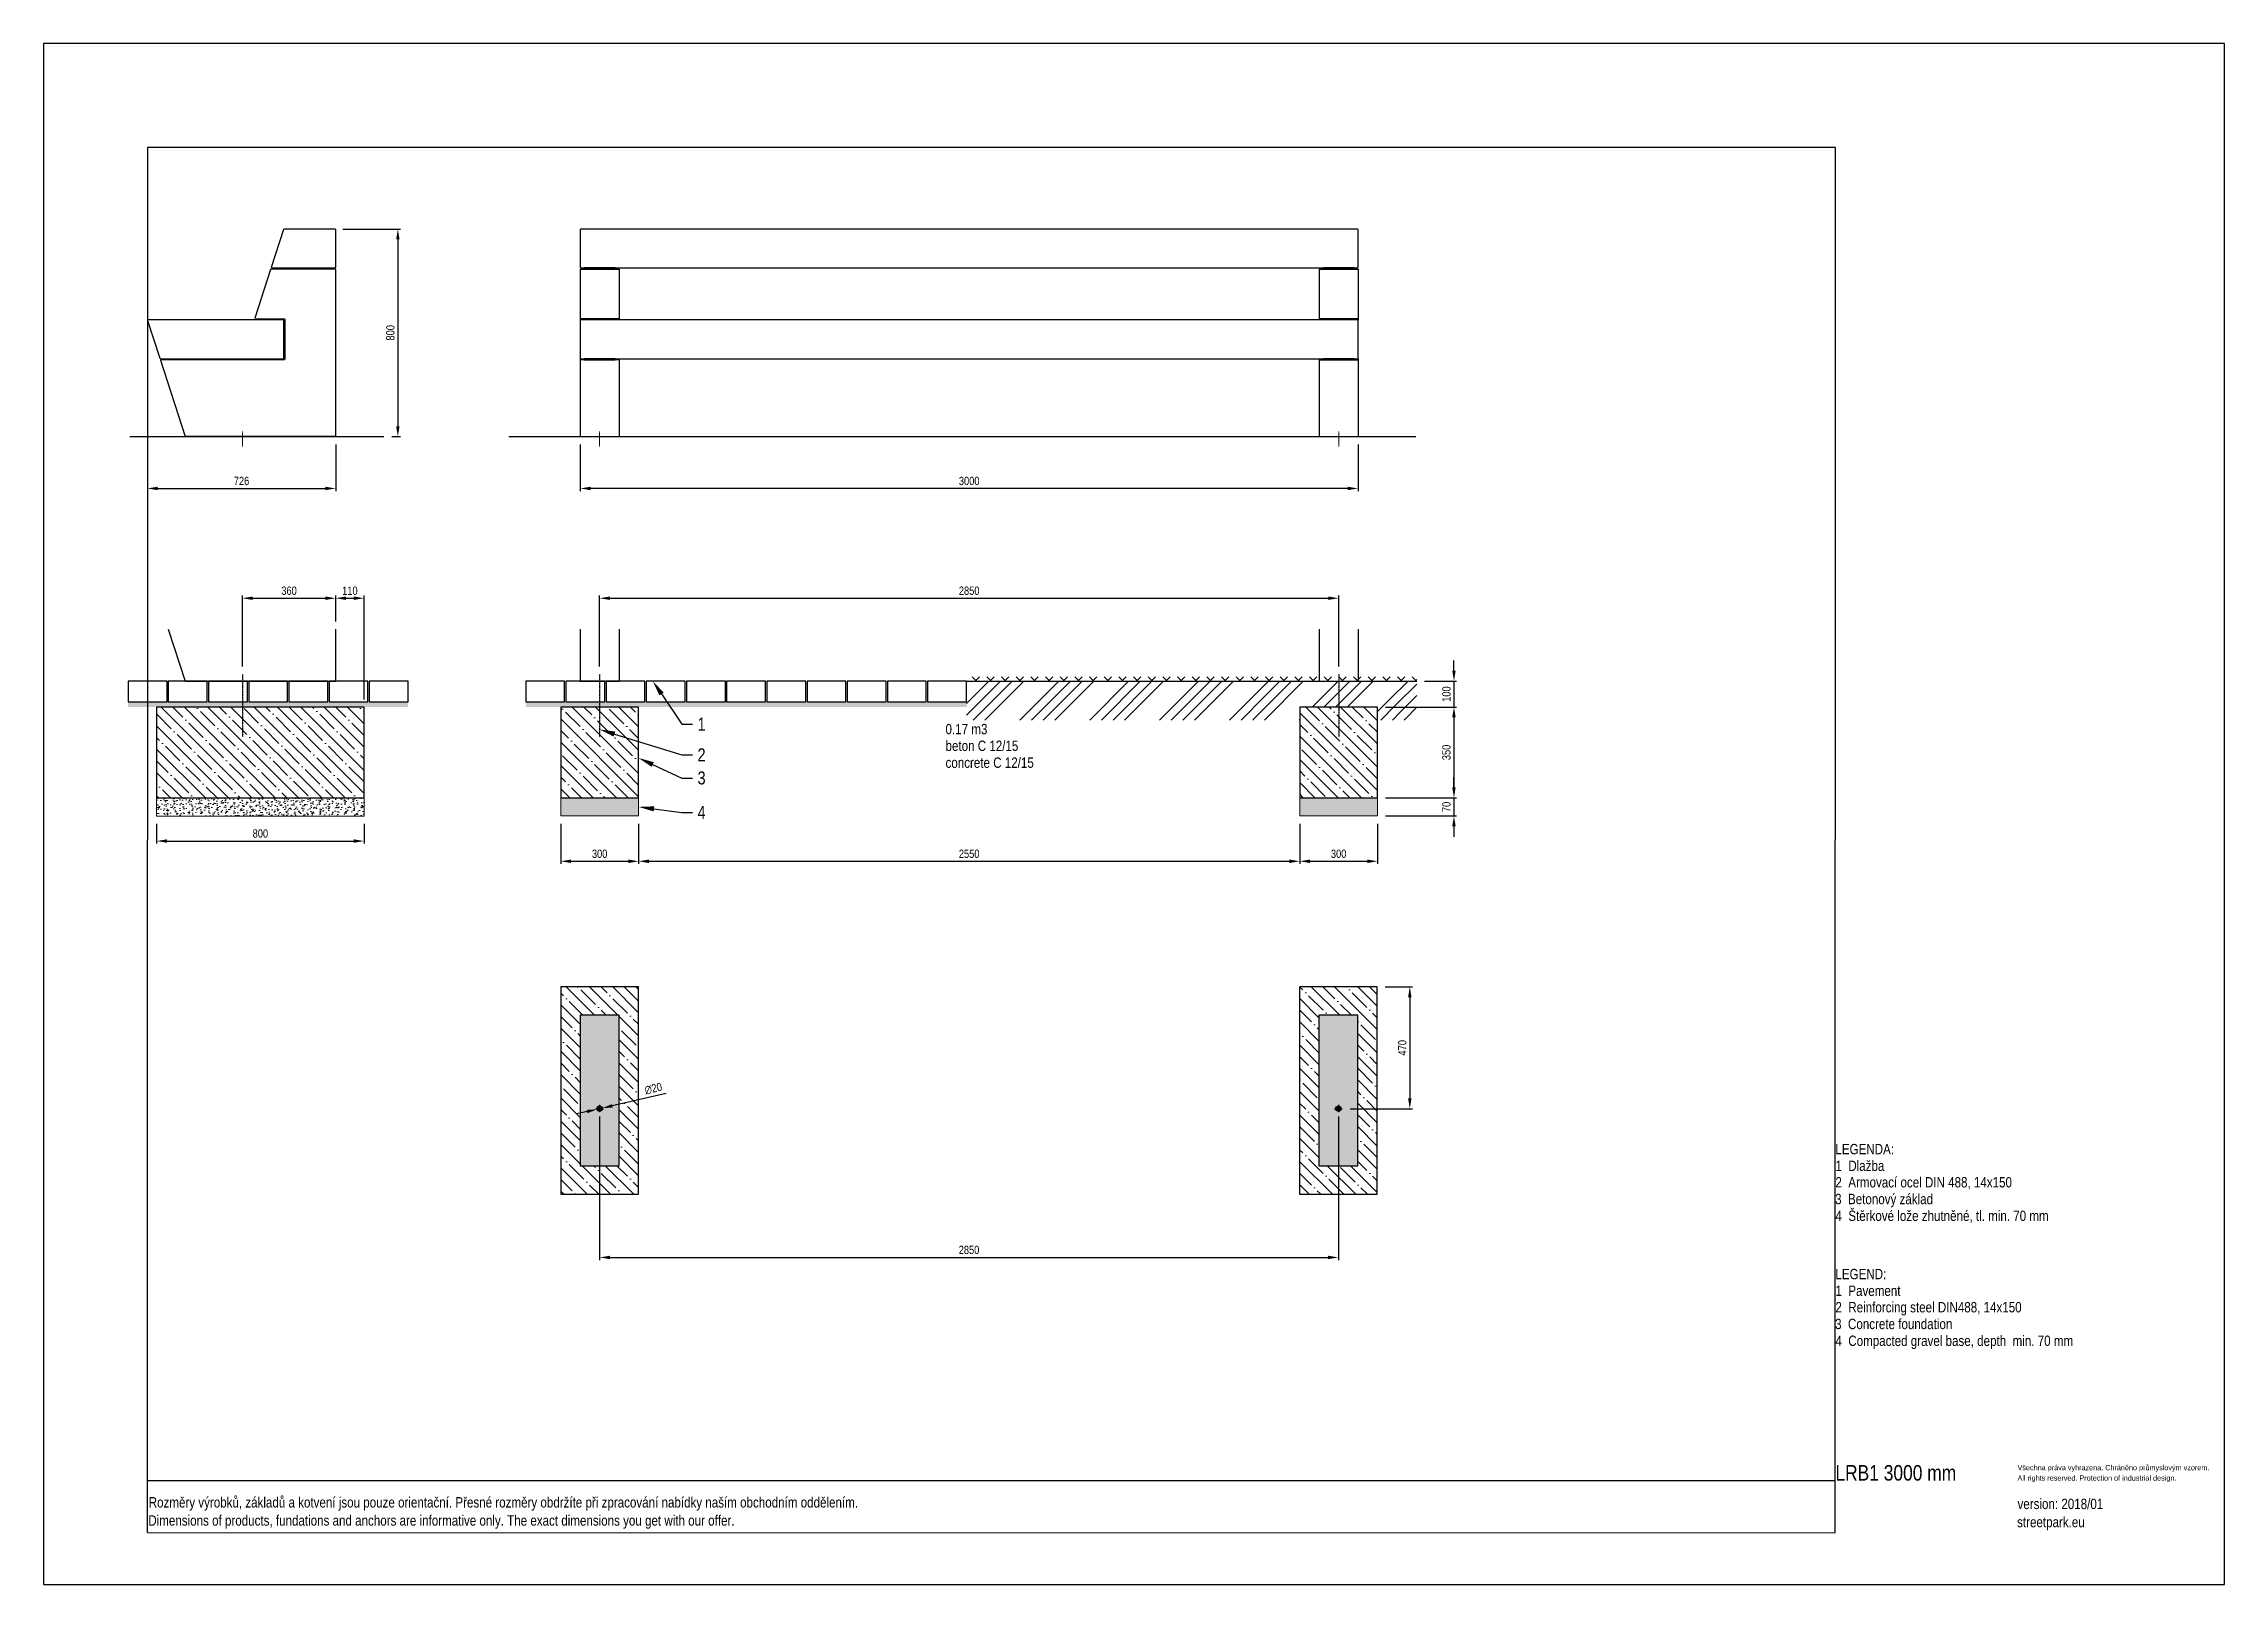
# Model space of a CAD drawing. Header units: millimetres. Extents: x 11004 to 19414, y 3085 to 9025.
import ezdxf
from ezdxf import colors
from ezdxf.entities.mleader import LeaderData, LeaderLine
from ezdxf.math import Vec2, Vec3

# ---------------------------------------------------------------- set-up
doc = ezdxf.new("R2010")
doc.units = ezdxf.units.MM
doc.header["$LTSCALE"] = 0.3
doc.linetypes.add('DashDot', pattern=[15, 9, -3, 0, -3])
doc.layers.add('Nekreslit', color=6, linetype='Continuous', plot=False)
doc.layers.add('SRAFY', color=251, linetype='Continuous', lineweight=13)
doc.styles.add('SEACAD_Arial', font='arial.ttf', dxfattribs={"width": 0.8})
doc.dimstyles.new('ISO-25', dxfattribs={"dimtxt": 1.6, "dimasz": 2, "dimexe": 0.5, "dimexo": 1.5, "dimtad": 1, "dimdec": 0, "dimtxsty": 'SEACAD_Arial', "dimcen": 2, "dimadec": 0, "dimazin": 0, "dimtfac": 1, "dimtdec": 0, "dimtmove": 0, "dimatfit": 3, "dimfxl": 1, "dimarcsym": 0})
pattern_1 = [(135, (-1.174, 0), (-44.90128, -44.90128), []), (135, (-1.174, 44.9), (-44.90128, -44.90128), [79.375, -15.875, 0, -15.875])]

# ---------------------------------------------------------------- blocks, each defined once
blk = doc.blocks.new('*D138')
at = {"color": 0, "lineweight": -2, "transparency": 16777216}
for p, q in [((12998.7, 6017.6), (12998.7, 5863)), ((13298.7, 6017.6), (13298.7, 5863)), ((13038.7, 5873), (13258.7, 5873))]:
    blk.add_line(p, q, dxfattribs=at)
at = {"color": 0, "transparency": 16777216}
for points in [[(13038.7, 5879.7), (13038.7, 5866.3), (12998.7, 5873)], [(13258.7, 5879.7), (13258.7, 5866.3), (13298.7, 5873)]]:
    blk.add_solid(points, dxfattribs=at)
at = {"layer": 'Defpoints', "color": 0, "transparency": 16777216}
for p in [(12998.7, 6047.6), (13298.7, 6047.6), (13298.7, 5873)]:
    blk.add_point(p, dxfattribs=at)
at = {"color": 0, "transparency": 16777216, "insert": (13148.7, 5901.8), "char_height": 32, "attachment_point": 5, "style": 'SEACAD_Arial'}
blk.add_mtext('300', dxfattribs=at)
blk = doc.blocks.new('*D139')
at = {"color": 0, "lineweight": -2, "transparency": 16777216}
for p, q in [((11440.3, 6017.3), (11440.3, 5941)), ((12240.3, 6017.3), (12240.3, 5941)), ((11480.3, 5951), (12200.3, 5951))]:
    blk.add_line(p, q, dxfattribs=at)
at = {"color": 0, "transparency": 16777216}
for points in [[(11480.3, 5957.7), (11480.3, 5944.4), (11440.3, 5951)], [(12200.3, 5957.7), (12200.3, 5944.4), (12240.3, 5951)]]:
    blk.add_solid(points, dxfattribs=at)
at = {"layer": 'Defpoints', "color": 0, "transparency": 16777216}
for p in [(11440.3, 6047.3), (12240.3, 6047.3), (12240.3, 5951)]:
    blk.add_point(p, dxfattribs=at)
at = {"color": 0, "transparency": 16777216, "insert": (11840.3, 5979.9), "char_height": 32, "attachment_point": 5, "style": 'SEACAD_Arial'}
blk.add_mtext('800', dxfattribs=at)
blk = doc.blocks.new('*D140')
at = {"color": 0, "lineweight": -2, "transparency": 16777216}
for p, q in [((15848.7, 6017.6), (15848.7, 5863)), ((16148.7, 6017.6), (16148.7, 5863)), ((15888.7, 5873), (16108.7, 5873))]:
    blk.add_line(p, q, dxfattribs=at)
at = {"color": 0, "transparency": 16777216}
for points in [[(15888.7, 5879.7), (15888.7, 5866.3), (15848.7, 5873)], [(16108.7, 5879.7), (16108.7, 5866.3), (16148.7, 5873)]]:
    blk.add_solid(points, dxfattribs=at)
at = {"layer": 'Defpoints', "color": 0, "transparency": 16777216}
for p in [(15848.7, 6047.6), (16148.7, 6047.6), (16148.7, 5873)]:
    blk.add_point(p, dxfattribs=at)
at = {"color": 0, "transparency": 16777216, "insert": (15998.7, 5901.8), "char_height": 32, "attachment_point": 5, "style": 'SEACAD_Arial'}
blk.add_mtext('300', dxfattribs=at)
blk = doc.blocks.new('*D141')
at = {"color": 0, "lineweight": -2, "transparency": 16777216}
for p, q in [((13298.7, 6017.6), (13298.7, 5863)), ((15848.7, 6017.6), (15848.7, 5863)), ((13338.7, 5873), (15808.7, 5873))]:
    blk.add_line(p, q, dxfattribs=at)
at = {"color": 0, "transparency": 16777216}
for points in [[(13338.7, 5879.7), (13338.7, 5866.3), (13298.7, 5873)], [(15808.7, 5879.7), (15808.7, 5866.3), (15848.7, 5873)]]:
    blk.add_solid(points, dxfattribs=at)
at = {"layer": 'Defpoints', "color": 0, "transparency": 16777216}
for p in [(13298.7, 6047.6), (15848.7, 6047.6), (15848.7, 5873)]:
    blk.add_point(p, dxfattribs=at)
at = {"color": 0, "transparency": 16777216, "insert": (14573.7, 5901.8), "char_height": 32, "attachment_point": 5, "style": 'SEACAD_Arial'}
blk.add_mtext('2550', dxfattribs=at)
blk = doc.blocks.new('*D142')
at = {"color": 0, "lineweight": -2, "transparency": 16777216}
for p, q in [((13148.7, 6623.6), (13148.7, 6897.2)), ((15998.7, 6623.6), (15998.7, 6897.2)), ((13188.7, 6887.2), (15958.7, 6887.2))]:
    blk.add_line(p, q, dxfattribs=at)
at = {"color": 0, "transparency": 16777216}
for points in [[(13188.7, 6893.8), (13188.7, 6880.5), (13148.7, 6887.2)], [(15958.7, 6893.8), (15958.7, 6880.5), (15998.7, 6887.2)]]:
    blk.add_solid(points, dxfattribs=at)
at = {"layer": 'Defpoints', "color": 0, "transparency": 16777216}
for p in [(15998.7, 6887.2), (13148.7, 6593.6), (15998.7, 6593.6)]:
    blk.add_point(p, dxfattribs=at)
at = {"color": 0, "transparency": 16777216, "insert": (14573.7, 6916), "char_height": 32, "attachment_point": 5, "style": 'SEACAD_Arial'}
blk.add_mtext('2850', dxfattribs=at)
blk = doc.blocks.new('*D136')
at = {"color": 0, "lineweight": -2, "transparency": 16777216}
for p, q in [((11404.4, 7928.5), (11404.4, 7300.4)), ((12130.8, 7480.4), (12130.8, 7300.4)), ((11444.4, 7310.4), (12090.8, 7310.4))]:
    blk.add_line(p, q, dxfattribs=at)
at = {"color": 0, "transparency": 16777216}
for points in [[(11444.4, 7317), (11444.4, 7303.7), (11404.4, 7310.4)], [(12090.8, 7317), (12090.8, 7303.7), (12130.8, 7310.4)]]:
    blk.add_solid(points, dxfattribs=at)
at = {"layer": 'Defpoints', "color": 0, "transparency": 16777216}
for p in [(11404.4, 7958.5), (12130.8, 7510.4), (12130.8, 7310.4)]:
    blk.add_point(p, dxfattribs=at)
at = {"color": 0, "transparency": 16777216, "insert": (11767.6, 7339.2), "char_height": 32, "attachment_point": 5, "style": 'SEACAD_Arial'}
blk.add_mtext('726', dxfattribs=at)
blk = doc.blocks.new('*D137')
at = {"color": 0, "lineweight": -2, "transparency": 16777216}
for p, q in [((12158.8, 8310.4), (12380.5, 8310.4)), ((12370.5, 8270.4), (12370.5, 7550.4)), ((12347, 7510.4), (12380.5, 7510.4))]:
    blk.add_line(p, q, dxfattribs=at)
at = {"color": 0, "transparency": 16777216}
for points in [[(12363.9, 8270.4), (12377.2, 8270.4), (12370.5, 8310.4)], [(12363.9, 7550.4), (12377.2, 7550.4), (12370.5, 7510.4)]]:
    blk.add_solid(points, dxfattribs=at)
at = {"layer": 'Defpoints', "color": 0, "transparency": 16777216}
for p in [(12128.8, 8310.4), (12317, 7510.4), (12370.5, 7510.4)]:
    blk.add_point(p, dxfattribs=at)
at = {"color": 0, "transparency": 16777216, "insert": (12341.7, 7910.4), "char_height": 32, "attachment_point": 5, "rotation": 90, "style": 'SEACAD_Arial'}
blk.add_mtext('800', dxfattribs=at)
blk = doc.blocks.new('*D143')
at = {"color": 0, "lineweight": -2, "transparency": 16777216}
for p, q in [((13073.7, 7480.4), (13073.7, 7300.4)), ((16073.7, 7480.4), (16073.7, 7300.4)), ((16033.7, 7310.4), (13113.7, 7310.4))]:
    blk.add_line(p, q, dxfattribs=at)
at = {"color": 0, "transparency": 16777216}
for points in [[(13113.7, 7317), (13113.7, 7303.7), (13073.7, 7310.4)], [(16033.7, 7317), (16033.7, 7303.7), (16073.7, 7310.4)]]:
    blk.add_solid(points, dxfattribs=at)
at = {"layer": 'Defpoints', "color": 0, "transparency": 16777216}
for p in [(13073.7, 7510.4), (16073.7, 7510.4), (13073.7, 7310.4)]:
    blk.add_point(p, dxfattribs=at)
at = {"color": 0, "transparency": 16777216, "insert": (14573.7, 7339.2), "char_height": 32, "attachment_point": 5, "style": 'SEACAD_Arial'}
blk.add_mtext('3000', dxfattribs=at)
blk = doc.blocks.new('*D144')
at = {"color": 0, "lineweight": -2, "transparency": 16777216}
for p, q in [((11770.8, 6623.6), (11770.8, 6897.2)), ((12130.8, 6797.6), (12130.8, 6897.2)), ((11810.8, 6887.2), (12090.8, 6887.2))]:
    blk.add_line(p, q, dxfattribs=at)
at = {"color": 0, "transparency": 16777216}
for points in [[(11810.8, 6893.8), (11810.8, 6880.5), (11770.8, 6887.2)], [(12090.8, 6893.8), (12090.8, 6880.5), (12130.8, 6887.2)]]:
    blk.add_solid(points, dxfattribs=at)
at = {"layer": 'Defpoints', "color": 0, "transparency": 16777216}
for p in [(12130.8, 6887.2), (12130.8, 6767.6), (11770.8, 6593.6)]:
    blk.add_point(p, dxfattribs=at)
at = {"color": 0, "transparency": 16777216, "insert": (11950.8, 6916), "char_height": 32, "attachment_point": 5, "style": 'SEACAD_Arial'}
blk.add_mtext('360', dxfattribs=at)
blk = doc.blocks.new('*D145')
at = {"color": 0, "lineweight": -2, "transparency": 16777216}
for p, q in [((16443.3, 6607.6), (16443.3, 6647.6)), ((16330, 6567.6), (16453.3, 6567.6)), ((16443.3, 6567.6), (16443.3, 6467.6)), ((16178.7, 6467.6), (16453.3, 6467.6)), ((16443.3, 6427.6), (16443.3, 6387.6))]:
    blk.add_line(p, q, dxfattribs=at)
at = {"color": 0, "transparency": 16777216}
for points in [[(16436.6, 6607.6), (16449.9, 6607.6), (16443.3, 6567.6)], [(16436.6, 6427.6), (16449.9, 6427.6), (16443.3, 6467.6)]]:
    blk.add_solid(points, dxfattribs=at)
at = {"layer": 'Defpoints', "color": 0, "transparency": 16777216}
for p in [(16300, 6567.6), (16148.7, 6467.6), (16443.3, 6467.6)]:
    blk.add_point(p, dxfattribs=at)
at = {"color": 0, "transparency": 16777216, "insert": (16414.4, 6517.6), "char_height": 32, "attachment_point": 5, "rotation": 90, "style": 'SEACAD_Arial'}
blk.add_mtext('100', dxfattribs=at)
blk = doc.blocks.new('*D146')
at = {"color": 0, "lineweight": -2, "transparency": 16777216}
for p, q in [((16178.7, 6467.6), (16453.3, 6467.6)), ((16443.3, 6427.6), (16443.3, 6157.6)), ((16178.7, 6117.6), (16453.3, 6117.6))]:
    blk.add_line(p, q, dxfattribs=at)
at = {"color": 0, "transparency": 16777216}
for points in [[(16436.6, 6427.6), (16449.9, 6427.6), (16443.3, 6467.6)], [(16436.6, 6157.6), (16449.9, 6157.6), (16443.3, 6117.6)]]:
    blk.add_solid(points, dxfattribs=at)
at = {"layer": 'Defpoints', "color": 0, "transparency": 16777216}
for p in [(16148.7, 6467.6), (16148.7, 6117.6), (16443.3, 6117.6)]:
    blk.add_point(p, dxfattribs=at)
at = {"color": 0, "transparency": 16777216, "insert": (16414.4, 6292.6), "char_height": 32, "attachment_point": 5, "rotation": 90, "style": 'SEACAD_Arial'}
blk.add_mtext('350', dxfattribs=at)
blk = doc.blocks.new('*D147')
at = {"color": 0, "lineweight": -2, "transparency": 16777216}
for p, q in [((16443.3, 6157.6), (16443.3, 6197.6)), ((16178.7, 6117.6), (16453.3, 6117.6)), ((16443.3, 6117.6), (16443.3, 6047.6)), ((16178.7, 6047.6), (16453.3, 6047.6)), ((16443.3, 6007.6), (16443.3, 5967.6))]:
    blk.add_line(p, q, dxfattribs=at)
at = {"color": 0, "transparency": 16777216}
for points in [[(16436.6, 6157.6), (16449.9, 6157.6), (16443.3, 6117.6)], [(16436.6, 6007.6), (16449.9, 6007.6), (16443.3, 6047.6)]]:
    blk.add_solid(points, dxfattribs=at)
at = {"layer": 'Defpoints', "color": 0, "transparency": 16777216}
for p in [(16148.7, 6117.6), (16148.7, 6047.6), (16443.3, 6047.6)]:
    blk.add_point(p, dxfattribs=at)
at = {"color": 0, "transparency": 16777216, "insert": (16414.4, 6082.6), "char_height": 32, "attachment_point": 5, "rotation": 90, "style": 'SEACAD_Arial'}
blk.add_mtext('70', dxfattribs=at)
blk = doc.blocks.new('*D148')
at = {"color": 0, "lineweight": -2, "transparency": 16777216}
for p, q in [((12130.8, 6797.6), (12130.8, 6897.2)), ((12240.3, 6497.3), (12240.3, 6897.2)), ((12170.8, 6887.2), (12200.3, 6887.2))]:
    blk.add_line(p, q, dxfattribs=at)
at = {"color": 0, "transparency": 16777216}
for points in [[(12170.8, 6893.8), (12170.8, 6880.5), (12130.8, 6887.2)], [(12200.3, 6893.8), (12200.3, 6880.5), (12240.3, 6887.2)]]:
    blk.add_solid(points, dxfattribs=at)
at = {"layer": 'Defpoints', "color": 0, "transparency": 16777216}
for p in [(12240.3, 6887.2), (12130.8, 6767.6), (12240.3, 6467.3)]:
    blk.add_point(p, dxfattribs=at)
at = {"color": 0, "transparency": 16777216, "insert": (12185.5, 6916), "char_height": 32, "attachment_point": 5, "style": 'SEACAD_Arial'}
blk.add_mtext('110', dxfattribs=at)
blk = doc.blocks.new('*D153')
at = {"color": 0, "lineweight": -2, "transparency": 16777216}
for p, q in [((13405.8, 4977.5), (13197.5, 4930.2)), ((13100, 4908), (13061, 4899.2)), ((13139, 4916.9), (13158.5, 4921.3))]:
    blk.add_line(p, q, dxfattribs=at)
at = {"color": 0, "transparency": 16777216}
for points in [[(13098.5, 4914.5), (13101.5, 4901.5), (13139, 4916.9)], [(13196, 4936.7), (13199, 4923.7), (13158.5, 4921.3)]]:
    blk.add_solid(points, dxfattribs=at)
at = {"layer": 'Defpoints', "color": 0, "transparency": 16777216}
for p in [(13139, 4916.9), (13158.5, 4921.3)]:
    blk.add_point(p, dxfattribs=at)
at = {"color": 0, "transparency": 16777216, "insert": (13355.6, 4996.5), "char_height": 32, "attachment_point": 5, "rotation": 12.79131, "style": 'SEACAD_Arial'}
blk.add_mtext('∅20', dxfattribs=at)
blk = doc.blocks.new('*D154')
at = {"color": 0, "lineweight": -2, "transparency": 16777216}
for p, q in [((13148.7, 4889.1), (13148.7, 4335.7)), ((15997.6, 4889.1), (15997.6, 4335.7)), ((13188.7, 4345.7), (15957.6, 4345.7))]:
    blk.add_line(p, q, dxfattribs=at)
at = {"color": 0, "transparency": 16777216}
for points in [[(13188.7, 4352.4), (13188.7, 4339), (13148.7, 4345.7)], [(15957.6, 4352.4), (15957.6, 4339), (15997.6, 4345.7)]]:
    blk.add_solid(points, dxfattribs=at)
at = {"layer": 'Defpoints', "color": 0, "transparency": 16777216}
for p in [(13148.7, 4919.1), (15997.6, 4919.1), (15997.6, 4345.7)]:
    blk.add_point(p, dxfattribs=at)
at = {"color": 0, "transparency": 16777216, "insert": (14573.2, 4374.6), "char_height": 32, "attachment_point": 5, "style": 'SEACAD_Arial'}
blk.add_mtext('2850', dxfattribs=at)
blk = doc.blocks.new('*D152')
at = {"color": 0, "lineweight": -2, "transparency": 16777216}
for p, q in [((16177.6, 5389.1), (16283, 5389.1)), ((16273, 5349.1), (16273, 4959.1)), ((16042.6, 4919.1), (16283, 4919.1))]:
    blk.add_line(p, q, dxfattribs=at)
at = {"color": 0, "transparency": 16777216}
for points in [[(16266.3, 5349.1), (16279.7, 5349.1), (16273, 5389.1)], [(16266.3, 4959.1), (16279.7, 4959.1), (16273, 4919.1)]]:
    blk.add_solid(points, dxfattribs=at)
at = {"layer": 'Defpoints', "color": 0, "transparency": 16777216}
for p in [(16147.6, 5389.1), (16012.6, 4919.1), (16273, 4919.1)]:
    blk.add_point(p, dxfattribs=at)
at = {"color": 0, "transparency": 16777216, "insert": (16244.1, 5154.1), "char_height": 32, "attachment_point": 5, "rotation": 90, "style": 'SEACAD_Arial'}
blk.add_mtext('470', dxfattribs=at)

msp = doc.modelspace()

# ---------------------------------------------------------------- hatches: boundary and pattern name
at = {"layer": 'SRAFY'}
h = msp.add_hatch(dxfattribs=at)
h.set_pattern_fill('TERACO', color=256, scale=20)
h.set_pattern_definition([(45, (6793.083, 1252.974), (-28.28427, 28.28427), [20, -20]), (135, (6849.65, 1252.974), (-28.28427, -28.28427), [20, -20])])
h.paths.add_polyline_path([(14563.5, 6567.6), (14563.5, 6590.7), (16300.2, 6590.7), (16300.2, 6567.6)])
h = msp.add_hatch(dxfattribs=at)
h.set_pattern_fill('ANSI34', color=256, scale=10)
edge = h.paths.add_edge_path(flags=17)
edge.add_line((16148.7, 6562.8), (16148.7, 6467.6))
edge.add_line((16148.7, 6467.6), (16148.7, 6417.6))
edge.add_line((16148.7, 6417.6), (16257.2, 6417.6))
edge.add_arc((15945, 6297.4), 334.6, 21.05281, 52.48177)
edge = h.paths.add_edge_path()
edge.add_line((16300, 6567.6), (16142.3, 6567.6))
edge.add_arc((15945, 6297.4), 334.6, 21.05281, 53.85882, ccw=False)
edge.add_line((16257.2, 6417.6), (16300, 6417.6))
edge.add_line((16300, 6417.6), (16300, 6567.6))
edge = h.paths.add_edge_path()
edge.add_line((15742.1, 6567.6), (14563.5, 6567.6))
edge.add_line((14563.5, 6567.6), (14563.5, 6417.6))
edge.add_line((14563.5, 6417.6), (15670.5, 6417.6))
edge.add_arc((15998.7, 6353), 334.6, 140.08557, 168.85428, ccw=False)
edge = h.paths.add_edge_path()
edge.add_line((15848.7, 6467.6), (15998.7, 6467.6))
edge.add_line((15998.7, 6467.6), (15998.7, 6567.6))
edge.add_line((15998.7, 6567.6), (15742.1, 6567.6))
edge.add_arc((15998.7, 6353), 334.6, 140.08557, 168.85428)
edge.add_line((15670.5, 6417.6), (15848.7, 6417.6))
edge.add_line((15848.7, 6417.6), (15848.7, 6467.6))
h.paths.add_polyline_path([(16148.7, 6567.6), (16073.7, 6567.6), (15998.7, 6567.6), (15998.7, 6467.6), (16148.7, 6467.6)])
h = msp.add_hatch(dxfattribs=at)
h.set_pattern_fill('AR-SAND', color=256, scale=0.5)
h.set_pattern_definition([(37.5, (4796.991, 1252.974), (-0.800016, 24.47066), [0, -19.304, 0, -21.59, 0, -20.6375]), (7.5, (4796.99, 1252.974), (22.47616, 35.84126), [0, -10.414, 0, -17.399, 0, -6.6675]), (327.5, (4781.37, 1252.974), (39.54962, 0.07186), [0, -6.35, 0, -22.86, 0, -29.845]), (317.5, (4781.37, 1252.974), (38.17782, 11.14647), [0, -3.175, 0, -14.986, 0, -17.145])])
h.paths.add_polyline_path([(11330.3, 6487.6), (11330.3, 6467.7), (11363, 6467.6), (11482.9, 6467.5), (11482.9, 6487.6)])
h.paths.add_polyline_path([(12410.2, 6467.3), (12410.2, 6487.6), (11482.9, 6487.6), (11482.9, 6467.5), (11612.9, 6467.3)])
h = msp.add_hatch(dxfattribs=at)
h.set_pattern_fill('AR-SAND', color=256, scale=0.5)
h.set_pattern_definition([(37.5, (6646.947, 1039.322), (-0.800016, 24.47066), [0, -19.304, 0, -21.59, 0, -20.6375]), (7.5, (6646.947, 1039.322), (22.47616, 35.84126), [0, -10.414, 0, -17.399, 0, -6.6675]), (327.5, (6631.326, 1039.322), (39.54962, 0.07186), [0, -6.35, 0, -22.86, 0, -29.845]), (317.5, (6631.326, 1039.322), (38.17782, 11.14647), [0, -3.175, 0, -14.986, 0, -17.145])])
h.paths.add_polyline_path([(14563.5, 6467.3), (14563.5, 6487.6), (12863.7, 6487.6), (12863.7, 6467.5), (13144, 6467.3)])
h = msp.add_hatch(dxfattribs=at)
h.set_pattern_fill('ANSI35', color=256, scale=10, angle=90)
h.set_pattern_definition([(135, (5939.987, 939.32), (-44.9013, -44.9013), []), (135, (5939.987, 984.22), (-44.9013, -44.9013), [79.375, -15.875, 0, -15.875])])
h.paths.add_polyline_path([(12240.3, 6467.3), (11440.4, 6467.6), (11440.3, 6117.3), (12240.3, 6117.3)])
h = msp.add_hatch(dxfattribs=at)
h.set_pattern_fill('ANSI35', color=256, scale=10, angle=90)
h.set_pattern_definition([(135, (6248.34, 1408.09), (-44.90128, -44.90128), []), (135, (6248.34, 1452.99), (-44.90128, -44.90128), [79.375, -15.875, 0, -15.875])])
h.paths.add_polyline_path([(13298.7, 6467.6), (12998.7, 6467.6), (12998.7, 6117.6), (13298.7, 6117.6)])
h.paths.add_polyline_path([(16148.7, 6467.6), (15848.7, 6467.6), (15848.7, 6117.6), (16148.7, 6117.6)])
h = msp.add_hatch(dxfattribs=at)
h.set_pattern_fill('AR-SAND', color=256, scale=0.5, angle=90)
h.set_pattern_definition([(127.5, (5939.987, 939.322), (-24.47066, -0.800016), [0, -19.304, 0, -21.59, 0, -20.6375]), (97.5, (5939.987, 939.322), (-35.84126, 22.47616), [0, -10.414, 0, -17.399, 0, -6.6675]), (57.5, (5939.987, 923.7), (-0.07186, 39.54962), [0, -6.35, 0, -22.86, 0, -29.845]), (47.5, (5939.987, 923.7), (-11.14647, 38.17782), [0, -3.175, 0, -14.986, 0, -17.145])])
h.paths.add_polyline_path([(12240.3, 6117.3), (11440.3, 6117.3), (11440.3, 6047.3), (12240.3, 6047.3)])
h = msp.add_hatch(dxfattribs=at)
h.set_pattern_fill('AR-SAND', color=256, scale=0.5)
h.set_pattern_definition([(37.5, (6248.338, 1408.09), (-0.800016, 24.470662), [0, -19.304, 0, -21.59, 0, -20.6375]), (7.5, (6248.338, 1408.09), (22.47616, 35.841255), [0, -10.414, 0, -17.399, 0, -6.6675]), (327.5, (6232.717, 1408.09), (39.54962, 0.07186), [0, -6.35, 0, -22.86, 0, -29.845]), (317.5, (6232.717, 1408.09), (38.17782, 11.14647), [0, -3.175, 0, -14.986, 0, -17.145])])
h.paths.add_polyline_path([(13298.7, 6117.6), (12998.7, 6117.6), (12998.7, 6047.6), (13298.7, 6047.6)])
h.paths.add_polyline_path([(16148.7, 6117.6), (15848.7, 6117.6), (15848.7, 6047.6), (16148.7, 6047.6)])
h = msp.add_hatch(dxfattribs=at)
h.set_pattern_fill('ANSI35', color=256, scale=10, angle=90, style=0)
h.set_pattern_definition(pattern_1)
h.paths.add_polyline_path([(13298.7, 5389.1), (12998.7, 5389.1), (12998.7, 4589.1), (13298.7, 4589.1)])
h.paths.add_polyline_path([(13073.7, 4699.1), (13073.7, 5279.1), (13223.7, 5279.1), (13223.7, 4699.1)], flags=16)
h = msp.add_hatch(dxfattribs=at)
h.set_pattern_fill('ANSI35', color=256, scale=10, angle=90, style=0)
h.set_pattern_definition(pattern_1)
h.paths.add_polyline_path([(16147.6, 5389.1), (15847.6, 5389.1), (15847.6, 4589.1), (16147.6, 4589.1)])
h.paths.add_polyline_path([(15922.6, 4699.1), (15922.6, 5279.1), (16072.6, 5279.1), (16072.6, 4699.1)], flags=16)
h = msp.add_hatch(dxfattribs=at)
h.set_pattern_fill('ANSI35', color=256, scale=5)
h.paths.add_polyline_path([(13223.7, 5279.1), (13073.7, 5279.1), (13073.7, 4699.1), (13223.7, 4699.1)])
h.paths.add_polyline_path([(13158.7, 4919.1, -1), (13138.7, 4919.1, -1)], flags=16)
h.paths.add_polyline_path([(13155.7, 4919.1, -1), (13141.7, 4919.1, -1)], flags=0)
h.paths.add_polyline_path([(16072.6, 5279.1), (15922.6, 5279.1), (15922.6, 4699.1), (16072.6, 4699.1)])
h.paths.add_polyline_path([(16007.6, 4919.1, -1), (15987.6, 4919.1, -1)], flags=16)
h.paths.add_polyline_path([(16004.6, 4919.1, -1), (15990.6, 4919.1, -1)], flags=0)
h = msp.add_hatch(dxfattribs=at)
h.set_pattern_fill('ANSI31', color=256)
h.set_pattern_definition([(45, (-1.1745, -200), (-2.24506403, 2.24506403), [])])
h.paths.add_polyline_path([(13148.7, 4926.1, 0.414214), (13141.7, 4919.1), (13148.7, 4919.1)])
h.paths.add_polyline_path([(13148.7, 4926.1), (13148.7, 4919.1), (13155.7, 4919.1, 0.414214)])
h.paths.add_polyline_path([(13155.7, 4919.1), (13148.7, 4919.1), (13148.7, 4912.1, 0.414214)])
h.paths.add_polyline_path([(13148.7, 4919.1), (13141.7, 4919.1, 0.414214), (13148.7, 4912.1)])
h.paths.add_polyline_path([(15997.6, 4926.1, 0.412859), (15990.6, 4919.1), (15997.6, 4919.1)])
h.paths.add_polyline_path([(15997.6, 4926.1), (15997.6, 4919.1), (16004.6, 4919.1, 0.412859)])
h.paths.add_polyline_path([(16004.6, 4919.1), (15997.6, 4919.1), (15997.6, 4912.1, 0.412859)])
h.paths.add_polyline_path([(15997.6, 4919.1), (15990.6, 4919.1, 0.412859), (15997.6, 4912.1)])

# ---------------------------------------------------------------- linework, layer by layer
for p, q in [((13073.7, 8156.4), (13073.7, 7960.4)), ((13073.7, 8156.4), (13223.7, 8156.4)), ((13223.7, 8156.4), (13223.7, 7960.4)), ((15923.7, 8156.4), (15923.7, 7960.4)), ((15923.7, 8156.4), (16073.7, 8156.4)), ((16073.7, 8156.4), (16073.7, 7960.4)), ((11934.8, 7962.4), (11932.8, 7964.4)), ((13223.7, 7964.4), (13073.7, 7964.4)), ((16073.7, 7964.4), (15923.7, 7964.4)), ((13073.7, 7810.4), (13073.7, 7510.4)), ((13223.7, 7806.4), (13073.7, 7806.4)), ((13223.7, 7810.4), (13223.7, 7510.4)), ((15923.7, 7810.4), (15923.7, 7510.4)), ((15923.7, 7806.4), (15923.7, 7610.4)), ((15923.7, 7806.4), (16073.7, 7806.4)), ((16073.7, 7810.4), (16073.7, 7510.4)), ((16073.7, 7806.4), (16073.7, 7610.4)), ((11336.7, 7510.4), (12317, 7510.4)), ((12130.8, 7510.4), (11550.4, 7510.4)), ((12798, 7510.4), (16295.8, 7510.4)), ((13073.7, 7510.4), (13223.7, 7510.4)), ((15923.7, 7510.4), (16073.7, 7510.4)), ((13073.7, 6767.6), (13073.7, 6567.6)), ((13223.7, 6767.6), (13223.7, 6567.6)), ((15923.7, 6767.6), (15923.7, 6567.6)), ((16073.7, 6767.6), (16073.7, 6567.6)), ((13073.7, 6567.6), (13223.7, 6567.6)), ((14563.5, 6567.6), (16300, 6567.6)), ((15923.7, 6567.6), (16073.7, 6567.6)), ((11330.3, 6487.6), (11480.3, 6487.6))]:
    msp.add_line(p, q)
at = {"linetype": 'DashDot', "lineweight": 15, "ltscale": 0.1}
for p, q in [((11770.8, 7531.5), (11770.8, 7471.9)), ((13148.7, 7531.5), (13148.7, 7471.9)), ((15998.7, 7531.5), (15998.7, 7471.9))]:
    msp.add_line(p, q, dxfattribs=at)
at = {"color": 7, "linetype": 'Continuous'}
for p, q in [((11480.3, 6567.6), (11330.3, 6567.6)), ((11330.3, 6567.6), (11330.3, 6487.6)), ((11480.3, 6487.6), (11480.3, 6567.6)), ((11635.3, 6567.6), (11485.3, 6567.6)), ((11485.3, 6567.6), (11485.3, 6487.6)), ((11635.3, 6487.6), (11635.3, 6567.6)), ((11790.3, 6567.6), (11640.3, 6567.6)), ((11640.3, 6567.6), (11640.3, 6487.6)), ((11790.3, 6487.6), (11790.3, 6567.6)), ((11945.3, 6567.6), (11795.3, 6567.6)), ((11795.3, 6567.6), (11795.3, 6487.6)), ((11945.3, 6487.6), (11945.3, 6567.6)), ((12100.3, 6567.6), (11950.3, 6567.6)), ((11950.3, 6567.6), (11950.3, 6487.6)), ((12100.3, 6487.6), (12100.3, 6567.6)), ((11485.3, 6487.6), (11635.3, 6487.6)), ((11640.3, 6487.6), (11790.3, 6487.6)), ((11795.3, 6487.6), (11945.3, 6487.6)), ((11950.3, 6487.6), (12100.3, 6487.6))]:
    msp.add_line(p, q, dxfattribs=at)
at = {"linetype": 'DashDot', "lineweight": 30}
for p, q in [((11770.8, 6593.6), (11770.8, 6353)), ((13148.7, 6593.6), (13148.7, 6353)), ((15998.7, 6593.6), (15998.7, 6353))]:
    msp.add_line(p, q, dxfattribs=at)
at = {"linetype": 'DashDot', "ltscale": 0.1}
for p, q in [((13133.7, 4919.1), (13163.7, 4919.1)), ((13148.7, 4934.1), (13148.7, 4904.1)), ((15982.6, 4919.1), (16012.6, 4919.1)), ((15997.6, 4934.1), (15997.6, 4904.1))]:
    msp.add_line(p, q, dxfattribs=at)
for points in [[(11883.9, 8160.4), (12128.8, 8160.4), (12130.8, 8162.4), (12130.8, 8308.4), (12128.8, 8310.4), (11932.8, 8310.4), (11930.1, 8308.5), (11882.5, 8162.3)], [(13075.7, 8160.4), (16071.7, 8160.4), (16073.7, 8162.4), (16073.7, 8308.4), (16071.7, 8310.4), (13075.7, 8310.4), (13073.7, 8308.4), (13073.7, 8162.4)], [(12120.8, 8156.4), (11900.8, 8156.4), (11900.8, 8160.4), (12120.8, 8160.4)], [(13088.7, 8156.4), (13208.7, 8156.4), (13208.7, 8160.4), (13088.7, 8160.4)], [(15938.7, 8156.4), (16058.7, 8156.4), (16058.7, 8160.4), (15938.7, 8160.4)], [(11930.8, 7812.4), (11930.8, 7958.4), (11928.8, 7960.4), (11405.8, 7960.4), (11404.4, 7958.5), (11452, 7812.3), (11454.6, 7810.4), (11928.8, 7810.4)], [(13075.7, 7810.4), (16071.7, 7810.4), (16073.7, 7812.4), (16073.7, 7958.4), (16071.7, 7960.4), (13075.7, 7960.4), (13073.7, 7958.4), (13073.7, 7812.4)], [(11920.8, 7806.4), (11480.8, 7806.4), (11480.8, 7810.4), (11920.8, 7810.4)], [(13088.7, 7806.4), (13208.7, 7806.4), (13208.7, 7810.4), (13088.7, 7810.4)], [(15938.7, 7806.4), (16058.7, 7806.4), (16058.7, 7810.4), (15938.7, 7810.4)], [(12105.3, 6487.6), (12255.3, 6487.6), (12255.3, 6567.6), (12105.3, 6567.6)], [(12260.3, 6487.6), (12410.3, 6487.6), (12410.3, 6567.6), (12260.3, 6567.6)], [(12863.5, 6487.6), (13013.5, 6487.6), (13013.5, 6567.6), (12863.5, 6567.6)], [(13018.5, 6487.6), (13168.5, 6487.6), (13168.5, 6567.6), (13018.5, 6567.6)], [(13173.5, 6487.6), (13323.5, 6487.6), (13323.5, 6567.6), (13173.5, 6567.6)], [(13328.5, 6487.6), (13478.5, 6487.6), (13478.5, 6567.6), (13328.5, 6567.6)], [(13483.5, 6487.6), (13633.5, 6487.6), (13633.5, 6567.6), (13483.5, 6567.6)], [(13638.5, 6487.6), (13788.5, 6487.6), (13788.5, 6567.6), (13638.5, 6567.6)], [(13793.5, 6487.6), (13943.5, 6487.6), (13943.5, 6567.6), (13793.5, 6567.6)], [(13948.5, 6487.6), (14098.5, 6487.6), (14098.5, 6567.6), (13948.5, 6567.6)], [(14103.5, 6487.6), (14253.5, 6487.6), (14253.5, 6567.6), (14103.5, 6567.6)], [(14258.5, 6487.6), (14408.5, 6487.6), (14408.5, 6567.6), (14258.5, 6567.6)], [(14413.5, 6487.6), (14563.5, 6487.6), (14563.5, 6567.6), (14413.5, 6567.6)], [(11440.3, 6117.3), (12240.3, 6117.3), (12240.3, 6467.3), (11440.3, 6467.6)], [(12998.7, 6117.6), (13298.7, 6117.6), (13298.7, 6467.6), (12998.7, 6467.6)], [(15848.7, 6117.6), (16148.7, 6117.6), (16148.7, 6467.6), (15848.7, 6467.6)], [(12998.7, 4589.1), (13298.7, 4589.1), (13298.7, 5389.1), (12998.7, 5389.1)], [(15847.6, 4589.1), (16147.6, 4589.1), (16147.6, 5389.1), (15847.6, 5389.1)], [(13073.7, 4699.1), (13223.7, 4699.1), (13223.7, 5279.1), (13073.7, 5279.1)], [(15922.6, 4699.1), (16072.6, 4699.1), (16072.6, 5279.1), (15922.6, 5279.1)]]:
    msp.add_lwpolyline(points, close=True)
for points in [[(11934.8, 7962.4), (11934.8, 7808.4), (11932.8, 7806.4), (11455.9, 7806.4), (11454.6, 7804.5), (11550.4, 7510.4), (12130.8, 7510.4), (12130.8, 8154.4), (12128.8, 8156.4), (11882.6, 8156.4), (11880, 8154.5), (11818.7, 7966.3), (11820.1, 7964.4), (11932.8, 7964.4)], [(11518.6, 7810.4), (11776.6, 7810.4)], [(11485.2, 6767.6), (11550.4, 6567.6), (12130.8, 6567.6), (12130.8, 6767.6)]]:
    msp.add_lwpolyline(points)
at = {"color": 7, "linetype": 'Continuous'}
for centre in [(11544.3, 6567.6), (12060.4, 6567.6)]:
    msp.add_circle(centre, 0.01, dxfattribs=at)
for centre, radius in [((13148.7, 4919.1), 10), ((13148.7, 4919.1), 7), ((15997.6, 4919.1), 10), ((15997.6, 4919.1), 7)]:
    msp.add_circle(centre, radius)
at = {"layer": 'Nekreslit'}
for p, q in [((11404.4, 8625.3), (11404, 3285.3)), ((17914.4, 8625.3), (11404.4, 8625.3)), ((17913.9, 3284.8), (17914.4, 8625.3)), ((11404.4, 3485.3), (17913.9, 3485.3)), ((11404.4, 3285.3), (17913.9, 3284.6))]:
    msp.add_line(p, q, dxfattribs=at)
msp.add_lwpolyline([(11004.4, 3085.3), (19414.4, 3085.3), (19414.4, 9025.3), (11004.4, 9025.3)], close=True, dxfattribs=at)
at = {"layer": 'SRAFY'}
for p, q in [((11440.3, 6117.3), (11440.3, 6047.3)), ((12240.3, 6117.3), (12240.3, 6047.3)), ((12998.7, 6117.6), (12998.7, 6047.6)), ((13298.7, 6117.6), (13298.7, 6047.6)), ((15848.7, 6117.6), (15848.7, 6047.6)), ((16148.7, 6117.6), (16148.7, 6047.6)), ((11440.3, 6047.3), (12240.3, 6047.3)), ((12998.7, 6047.6), (13298.7, 6047.6)), ((15848.7, 6047.6), (16148.7, 6047.6))]:
    msp.add_line(p, q, dxfattribs=at)

# ---------------------------------------------------------------- texts
at = {"style": 'SEACAD_Arial', "width": 0.8}
for s, height, p in [('0.17 m3', 40, (14482.6, 6362.6)), ('beton C 12/15', 40, (14482.6, 6298.3)), ('concrete C 12/15', 40, (14482.6, 6233.2)), ('1  Dlažba', 40, (17914.4, 4679)), ('LEGENDA:', 40, (17914.4, 4743.3)), ('2  Armovací ocel DIN 488, 14x150', 40, (17914.4, 4615.5)), ('3  Betonový základ', 40, (17913.2, 4551)), ('4  Štěrkové lože zhutněné, tl. min. 70 mm', 40, (17914.4, 4486.3)), ('LEGEND:', 40, (17914.4, 4261.6)), ('1  Pavement', 40, (17914.4, 4197.3)), ('2  Reinforcing steel DIN488, 14x150', 40, (17914.4, 4133.8)), ('3  Concrete foundation', 40, (17913.2, 4069.3)), ('4  Compacted gravel base, depth  min. 70 mm', 40, (17914.4, 4004.5)), ('LRB1 3000 mm ', 60, (17914.4, 3485.3)), ('Všechna práva vyhrazena. Chráněno průmyslovým vzorem.', 20, (18616.7, 3525.3)), ('All rights reserved. Protection of industrial design.', 20, (18616.7, 3485.3)), ('Rozměry výrobků, základů a kotvení jsou pouze orientační. Přesné rozměry obdržíte při zpracování nabídky naším obchodním oddělením.', 39.9982, (11409.8, 3381.6)), ('version: 2018/01', 40, (18616.7, 3375.5)), ('Dimensions of products, fundations and anchors are informative only. The exact dimensions you get with our offer.', 39.9982, (11408.2, 3311.7)), ('streetpark.eu', 40, (18615.1, 3305.6))]:
    msp.add_text(s, height=height, dxfattribs=at).set_placement(p)

# ---------------------------------------------------------------- dimensions: what is measured, and where the dimension line sits
for base, p1, p2, picture, middle in [((12370.5, 7510.4), (12128.8, 8310.4), (12317, 7510.4), '*D137', (12341.7, 7910.4)), ((16443.3, 6467.6), (16300, 6567.6), (16148.7, 6467.6), '*D145', (16414.4, 6517.6)), ((16443.3, 6117.6), (16148.7, 6467.6), (16148.7, 6117.6), '*D146', (16414.4, 6292.6)), ((16443.3, 6047.6), (16148.7, 6117.6), (16148.7, 6047.6), '*D147', (16414.4, 6082.6)), ((16273, 4919.1), (16147.6, 5389.1), (16012.6, 4919.1), '*D152', (16244.1, 5154.1))]:
    dim = msp.add_linear_dim(base=base, p1=p1, p2=p2, angle=90, dimstyle='ISO-25')
    dim.commit()
    dim.dimension.update_dxf_attribs({"geometry": picture, "text_midpoint": middle})
for base, p1, p2, picture, middle in [((12130.8, 7310.4), (11404.4, 7958.5), (12130.8, 7510.4), '*D136', (11767.6, 7339.2)), ((13073.7, 7310.4), (16073.7, 7510.4), (13073.7, 7510.4), '*D143', (14573.7, 7339.2)), ((12130.8, 6887.2), (11770.8, 6593.6), (12130.8, 6767.6), '*D144', (11950.8, 6916)), ((12240.2808, 6887.1568), (12130.7675, 6767.6328), (12240.2808, 6467.2858), '*D148', (12185.5242, 6915.9951)), ((15998.7, 6887.2), (13148.7, 6593.6), (15998.7, 6593.6), '*D142', (14573.7, 6916)), ((13298.7, 5873), (12998.7, 6047.6), (13298.7, 6047.6), '*D138', (13148.7, 5901.8)), ((16148.7, 5873), (15848.7, 6047.6), (16148.7, 6047.6), '*D140', (15998.7, 5901.8))]:
    dim = msp.add_linear_dim(base=base, p1=p1, p2=p2, dimstyle='ISO-25')
    dim.commit()
    dim.dimension.update_dxf_attribs({"geometry": picture, "text_midpoint": middle})
for base, p1, p2, override, picture, middle in [((12240.3, 5951), (11440.3, 6047.3), (12240.3, 6047.3), {"dimscale": 0, "dimtix": 0, "dimtofl": 1, "dimtmove": 0, "dimatfit": 3}, '*D139', (11840.3, 5979.9)), ((15848.7, 5873), (13298.7, 6047.6), (15848.7, 6047.6), {"dimrnd": 10}, '*D141', (14573.7, 5901.8)), ((15997.6, 4345.7), (13148.7, 4919.1), (15997.6, 4919.1), {"dimrnd": 10}, '*D154', (14573.2, 4374.6))]:
    dim = msp.add_linear_dim(base=base, p1=p1, p2=p2, dimstyle='ISO-25', override=override)
    dim.commit()
    dim.dimension.update_dxf_attribs({"geometry": picture, "text_midpoint": middle})
dim = msp.add_diameter_dim_2p(p1=(13139, 4916.9), p2=(13158.5, 4921.3), dimstyle='ISO-25')
dim.commit()
dim.dimension.update_dxf_attribs({"geometry": '*D153', "text_midpoint": (13362.2, 4967.6), "dimtype": 163})

# ---------------------------------------------------------------- leaders
ml = msp.add_multileader_mtext('Standard')
ml.set_content('1', color=256, style='SEACAD_Arial')
ml.set_leader_properties()
ml.build(insert=Vec2(0, 0))
ml.multileader.update_dxf_attribs({"text_right_attachment_type": 6, "dogleg_length": 2, "arrow_head_size": 60, "scale": 20})
ctx = ml.context
ctx.base_point, ctx.scale, ctx.char_height, ctx.arrow_head_size, ctx.landing_gap_size, ctx.plane_origin = Vec3(13506.2, 6401.8), 20, 50, 60, 20, Vec3(13243.2, 6565.9)
ctx.right_attachment = 6
notes = []
notes.append((ctx, [(0, (1, 1, 0), (13466.2, 6401.8), (1, 0), 40, [(0, [(13353.6, 6567.6)], 0, [])])]))
ctx.mtext.insert, ctx.mtext.flow_direction = Vec3(13526.2, 6426.8), 5
ml = msp.add_multileader_mtext('Standard')
ml.set_content('2', color=256, style='SEACAD_Arial')
ml.set_leader_properties()
ml.build(insert=Vec2(0, 0))
ml.multileader.update_dxf_attribs({"text_right_attachment_type": 6, "dogleg_length": 2, "arrow_head_size": 60, "scale": 20})
ctx = ml.context
ctx.base_point, ctx.scale, ctx.char_height, ctx.arrow_head_size, ctx.landing_gap_size, ctx.plane_origin = Vec3(13506.2, 6283.5), 20, 50, 60, 20, Vec3(13163.7, 6381.3)
ctx.right_attachment = 6
notes.append((ctx, [(0, (1, 1, 0), (13466.2, 6283.5), (1, 0), 40, [(0, [(13148.7, 6381.3)], 0, [])])]))
ctx.mtext.insert, ctx.mtext.flow_direction = Vec3(13526.2, 6308.5), 5
ml = msp.add_multileader_mtext('Standard')
ml.set_content('3', color=256, style='SEACAD_Arial')
ml.set_leader_properties()
ml.build(insert=Vec2(0, 0))
ml.multileader.update_dxf_attribs({"text_right_attachment_type": 6, "dogleg_length": 2, "arrow_head_size": 60, "scale": 20})
ctx = ml.context
ctx.base_point, ctx.scale, ctx.char_height, ctx.arrow_head_size, ctx.landing_gap_size, ctx.plane_origin = Vec3(13506.2, 6193.9), 20, 50, 60, 20, Vec3(13162.7, 6168.4)
ctx.right_attachment = 6
notes.append((ctx, [(0, (1, 1, 0), (13466.2, 6193.9), (1, 0), 40, [(0, [(13298.7, 6271.3)], 0, [])])]))
ctx.mtext.insert, ctx.mtext.flow_direction = Vec3(13526.2, 6219.3), 5
ml = msp.add_multileader_mtext('Standard')
ml.set_content('4', color=256, style='SEACAD_Arial')
ml.set_leader_properties()
ml.build(insert=Vec2(0, 0))
ml.multileader.update_dxf_attribs({"text_right_attachment_type": 6, "dogleg_length": 2, "arrow_head_size": 60, "scale": 20})
ctx = ml.context
ctx.base_point, ctx.scale, ctx.char_height, ctx.arrow_head_size, ctx.landing_gap_size, ctx.plane_origin = Vec3(13506.2, 6061.3), 20, 50, 60, 20, Vec3(13083.6, 6171.7)
ctx.right_attachment = 6
notes.append((ctx, [(0, (1, 1, 0), (13466.2, 6061.3), (1, 0), 40, [(0, [(13298.7, 6082.6)], 0, [])])]))
ctx.mtext.insert, ctx.mtext.flow_direction = Vec3(13526.2, 6086.3), 5
for ctx, leaders in notes:
    for number, flags, end, landing, length, lines in leaders:
        leader = LeaderData()
        leader.index, (leader.has_last_leader_line, leader.has_dogleg_vector, leader.attachment_direction) = number, flags
        leader.last_leader_point, leader.dogleg_vector, leader.dogleg_length = Vec3(end), Vec3(landing), length
        for number, points, colour, breaks in lines:
            line = LeaderLine()
            line.index, line.vertices, line.color, line.breaks = number, Vec3.list(points), colors.encode_raw_color(colour), breaks
            leader.lines.append(line)
        ctx.leaders.append(leader)

doc.saveas('drawing.dxf')
